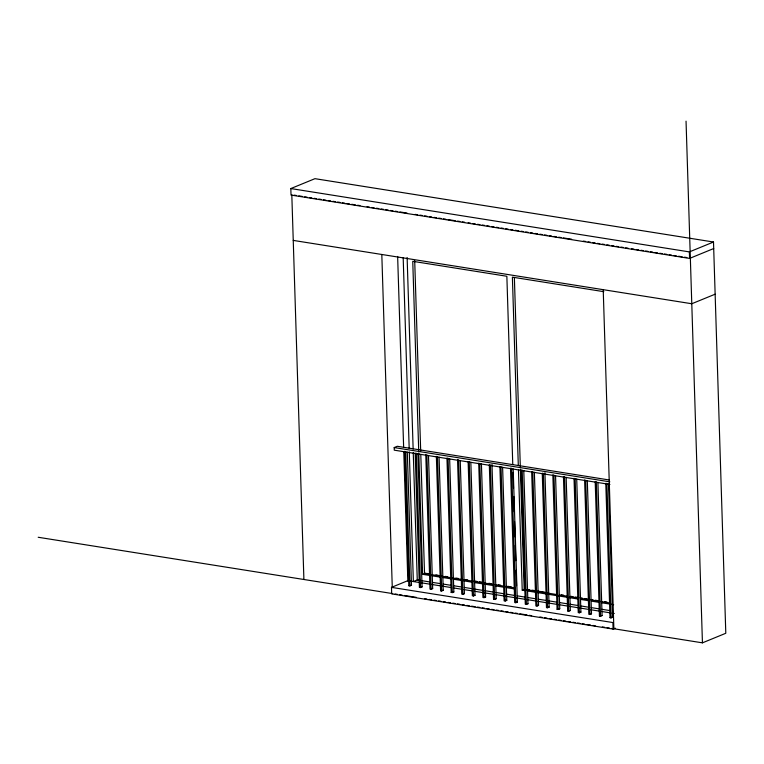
<?xml version="1.0" encoding="UTF-8"?>
<svg xmlns="http://www.w3.org/2000/svg" width="764" height="764" viewBox="0 0 764 764"><rect width="100%" height="100%" fill="white"/><g stroke="black" fill="none" stroke-linecap="round" stroke-linejoin="round"><path stroke-width="1.15" d="M713.71 248.539L689.577 258.423L291.027 195.078L290.826 188.555L314.959 178.671L713.5 242.016L725.8 633.27L702.441 642.839L611.754 628.419M290.826 188.555L689.367 251.9L713.5 242.016M715.142 294.188L691.783 303.747L293.242 240.402M609.911 484.443L394.262 450.168L394.186 447.561L397.299 446.281L609.481 480.012M418.777 452.918L422.587 574.318L425.51 573.115M615.278 628.189L613.1 629.078L391.684 593.886L391.483 587.363L407.833 580.669L451.409 587.592M418.233 579.561L413.362 581.547L409.284 451.849M408.816 585.692L409.924 585.873L405.703 451.543L404.595 451.362L408.816 585.692L411.481 585.234L407.298 452.087M409.924 585.873L411.481 585.234M415.186 453.052L419.407 587.382L420.515 587.554L422.072 586.914L417.889 453.778M425.777 454.733L429.998 589.063L431.106 589.235L432.663 588.605L428.48 455.459M440.589 590.744L441.697 590.925L437.476 456.586L436.368 456.414L440.589 590.744L443.254 590.285L439.071 457.139M441.697 590.925L443.254 590.285M451.18 592.425L452.288 592.606L448.067 458.276L446.959 458.094L451.18 592.425L453.845 591.966L449.652 458.82M452.288 592.606L453.845 591.966M462.869 594.287L458.648 459.957L457.541 459.785L461.762 594.115L462.869 594.287L464.426 593.647L460.243 460.511M468.131 461.466L472.353 595.796L473.46 595.968L475.017 595.328L470.834 462.191M478.722 463.146L482.943 597.477L484.051 597.649L485.608 597.018L481.425 463.872M493.534 599.157L494.642 599.339L490.421 465.009L489.313 464.827L493.534 599.157L496.199 598.699L491.978 464.369M494.642 599.339L496.199 598.699M518.45 469.946L522.223 590.152L525.145 588.958M505.233 601.02L501.012 466.689L499.904 466.517L504.125 600.848L505.233 601.02L506.79 600.38L502.607 467.243M515.824 602.701L511.603 468.37L510.495 468.198L514.716 602.529L515.824 602.701L517.381 602.061L513.188 468.924M521.077 469.879L525.298 604.209L526.406 604.381L527.962 603.751L523.779 470.605M531.668 471.56L535.889 605.89L536.996 606.072L538.553 605.432L534.37 472.286M546.48 607.571L547.587 607.752L543.366 473.422L542.259 473.241L546.48 607.571L549.144 607.113L544.923 472.782M547.587 607.752L549.144 607.113M557.071 609.261L558.178 609.433L553.957 475.103L552.849 474.931L557.071 609.261L559.735 608.793L555.552 475.657M558.178 609.433L559.735 608.793M567.662 610.942L568.769 611.114L564.548 476.784L563.44 476.612L567.662 610.942L570.326 610.484L566.143 477.338M568.769 611.114L570.326 610.484M574.031 478.293L578.252 612.623L579.36 612.804L580.917 612.165L576.724 479.018M584.613 479.973L588.834 614.304L589.942 614.485L591.498 613.845L587.315 480.709M599.425 615.994L600.533 616.166L596.312 481.836L595.204 481.664L599.425 615.994L602.089 615.526L597.906 482.39M600.533 616.166L602.089 615.526M610.016 617.675L611.124 617.847L606.902 483.517L605.795 483.345L610.016 617.675L612.68 617.216L608.497 484.07M611.124 617.847L612.68 617.216M294.159 195.135L296.508 195.508M298.858 195.88L302.391 196.443M304.74 196.816L307.09 197.188M309.439 197.561L311.788 197.933M314.147 198.306L316.497 198.678M318.846 199.051L321.195 199.433M323.544 199.805L325.903 200.178M328.253 200.55L330.602 200.922M332.951 201.295L335.3 201.667M337.659 202.049L340.009 202.422M342.358 202.794L344.707 203.167M347.066 203.539L349.415 203.912M351.765 204.284L355.289 204.847M357.638 205.22L359.997 205.592M367.045 206.719L369.404 207.092M371.753 207.464L374.102 207.837M376.451 208.209L378.801 208.582M381.16 208.954L383.509 209.336M385.858 209.708L388.207 210.081M390.557 210.453L392.916 210.826M395.265 211.198L397.614 211.571M399.964 211.953L407.021 213.07M415.253 214.378L417.602 214.751M419.952 215.123L422.301 215.496M424.65 215.868L427.009 216.25M429.358 216.623L431.708 216.995M434.057 217.368L436.406 217.74M438.765 218.112L441.114 218.485M443.464 218.867L445.813 219.239M448.172 219.612L455.22 220.729M457.569 221.102L459.928 221.474M462.277 221.856L464.627 222.228M468.151 222.782L470.509 223.164M472.859 223.537L475.208 223.909M477.557 224.282L479.907 224.654M482.265 225.027L484.615 225.399M486.964 225.772L489.313 226.154M491.663 226.526L494.021 226.898M496.371 227.271L498.72 227.643M501.069 228.016L503.419 228.388M505.778 228.77L508.127 229.143M510.476 229.515L512.825 229.888M515.175 230.26L518.708 230.823M521.058 231.196L523.407 231.568M525.756 231.941L528.115 232.313M530.464 232.686L532.814 233.068M535.163 233.44L537.512 233.813M539.871 234.185L542.22 234.558M544.57 234.93L546.919 235.302M549.278 235.675L551.627 236.057M553.976 236.429L556.326 236.802M558.675 237.174L561.034 237.547M563.383 237.919L571.615 239.227M583.371 241.099L585.721 241.472M588.07 241.844L590.419 242.217M592.769 242.589L595.127 242.971M597.477 243.344L599.826 243.716M602.175 244.088L604.525 244.461M606.883 244.833L609.233 245.206M611.582 245.588L613.931 245.96M616.281 246.333L618.639 246.705M620.989 247.078L623.338 247.45M625.687 247.822L628.046 248.195M631.57 248.758L633.919 249.131M636.269 249.503L638.618 249.885M640.977 250.258L643.326 250.63M645.675 251.003L648.025 251.375M650.384 251.748L652.733 252.12M655.082 252.492L657.432 252.874M659.781 253.247L662.14 253.619M664.489 253.992L666.838 254.364M669.188 254.737L671.537 255.109M673.896 255.491L676.245 255.864M678.594 256.236L682.118 256.799M684.477 257.172L686.826 257.544M603.818 291.676L512.386 277.151L518.298 465.19M394.186 447.561L609.834 481.836M426.493 573.382L428.843 573.754M435.9 574.881L438.249 575.254M445.307 576.381L447.666 576.753M455.898 578.061L458.247 578.434M465.305 579.551L467.663 579.933M474.721 581.051L477.07 581.423M479.42 581.796L481.778 582.168M488.836 583.295L491.185 583.667M498.243 584.794L500.592 585.167M507.649 586.284L511.183 586.847M527.294 589.407L529.643 589.779M531.983 590.152L534.322 590.524M537.846 591.088L544.875 592.205M561.292 594.812L563.631 595.185M570.67 596.302L573.01 596.674M575.349 597.047L577.699 597.419M580.038 597.792L582.388 598.164M584.727 598.537L587.077 598.909M590.591 599.473L592.94 599.845M595.28 600.217L597.629 600.59M604.658 601.707L607.008 602.08M429.244 574.261L424.536 573.516L420.792 454.504M431.593 574.643L492.761 584.364M495.11 584.737L503.342 586.045M505.701 586.418L515.108 587.917M556.994 594.573L524.171 589.35L520.389 469.153M559.334 594.946L567.537 596.245M569.887 596.617L578.09 597.925M580.439 598.298L588.643 599.597M590.983 599.969L609.739 602.958M422.587 574.318L429.645 575.435M431.994 575.808L440.236 577.116M442.585 577.489L450.817 578.797M453.167 579.179L461.408 580.487M463.758 580.86L471.99 582.168M474.348 582.54L493.162 585.53M495.521 585.902L503.753 587.21M506.102 587.592L514.334 588.901M522.223 590.152L525.737 590.706M528.086 591.078L566.764 597.228M569.113 597.601L578.491 599.091M580.831 599.463L589.044 600.771M591.384 601.144L599.587 602.443M601.936 602.815L613.654 604.687M430.18 582.006L417.259 579.952L413.257 452.632M432.539 582.388L440.761 583.686M443.11 584.068L451.333 585.367M453.682 585.749L461.914 587.048M464.264 587.43L493.639 592.1M495.989 592.472L504.211 593.781M506.57 594.153L514.793 595.462M517.142 595.834L525.365 597.142M527.714 597.515L535.946 598.823M538.295 599.196L557.099 602.185M559.449 602.557L567.671 603.866M570.02 604.238L578.243 605.546M580.602 605.919L588.824 607.227M591.174 607.6L599.396 608.908M601.745 609.28L609.978 610.589M453.319 587.898L462.01 589.283M463.891 589.579L472.601 590.964M474.473 591.26L525.603 599.387M527.351 599.664L536.204 601.077M537.923 601.344L546.804 602.758M548.504 603.025L599.797 611.181M601.383 611.429L610.398 612.871M611.954 613.11L614.304 613.492M420.964 586.742L422.072 586.914M431.555 588.423L432.663 588.605M463.328 593.475L464.426 593.647M473.909 595.156L475.017 595.328M484.5 596.837L485.608 597.018M505.682 600.208L506.79 600.38M516.273 601.889L517.381 602.061M526.864 603.57L527.962 603.751M537.445 605.25L538.553 605.432M579.809 611.983L580.917 612.165M590.4 613.673L591.498 613.845M391.483 587.363L612.89 622.555L613.1 629.078M38.2 537.264L392.696 593.609M395.055 593.981L397.404 594.354M399.763 594.726L402.122 595.099M404.471 595.481L416.256 597.352M424.498 598.661L426.856 599.033M429.206 599.406L431.564 599.778M433.914 600.16L436.273 600.533M438.632 600.905L440.981 601.278M443.34 601.65L445.698 602.032M448.048 602.404L450.407 602.777M452.765 603.149L455.115 603.522M457.474 603.904L459.832 604.276M462.182 604.649L464.541 605.021M466.899 605.394L469.249 605.776M471.608 606.148L475.141 606.711M477.49 607.084L479.849 607.456M482.208 607.829L484.557 608.201M486.916 608.583L489.275 608.956M491.624 609.328L493.983 609.701M496.342 610.073L498.691 610.455M501.05 610.828L503.409 611.2M505.758 611.572L508.117 611.945M510.467 612.327L512.825 612.699M515.184 613.072L517.534 613.444M519.892 613.817L526.959 614.944M529.318 615.316L531.668 615.698M539.919 617.006L542.268 617.379M544.627 617.751L546.976 618.124M549.335 618.506L551.694 618.878M554.043 619.251L556.402 619.623M558.761 619.996L561.11 620.378M563.469 620.75L565.828 621.122M568.177 621.495L570.536 621.867M572.895 622.249L575.244 622.622M577.603 622.994L579.962 623.367M582.311 623.739L584.67 624.121M587.019 624.494L590.553 625.057M592.912 625.429L595.271 625.802M602.338 626.929L604.687 627.301M607.046 627.674L609.405 628.046M686.043 121.161L702.441 642.839M689.367 251.9L689.577 258.423M603.216 289.671L613.874 628.762M585.721 480.155L589.942 614.485M575.139 478.474L579.36 612.804M532.775 471.741L536.996 606.072M522.184 470.051L526.406 604.381M514.373 277.542L520.322 466.766M512.759 464.311L506.857 276.272L412.751 261.307L418.701 450.54M513.026 472.639L513.513 488.11M513.771 496.438L514.258 511.909M514.554 521.43L515.041 536.901M515.308 545.238L515.795 560.709M516.092 570.231L516.579 585.701M479.83 463.318L484.051 597.649M469.239 461.637L473.46 595.968M426.885 454.905L431.106 589.235M414.699 260.514L420.687 450.932M416.294 453.224L420.515 587.554M407.126 257.478L413.143 449.06M403.191 257.888L409.179 448.277M397.643 256.437L403.621 446.797M403.774 451.553L407.852 581.242M381.809 254.479L392.276 587.621M291.81 194.753L303.9 579.494"/></g></svg>
